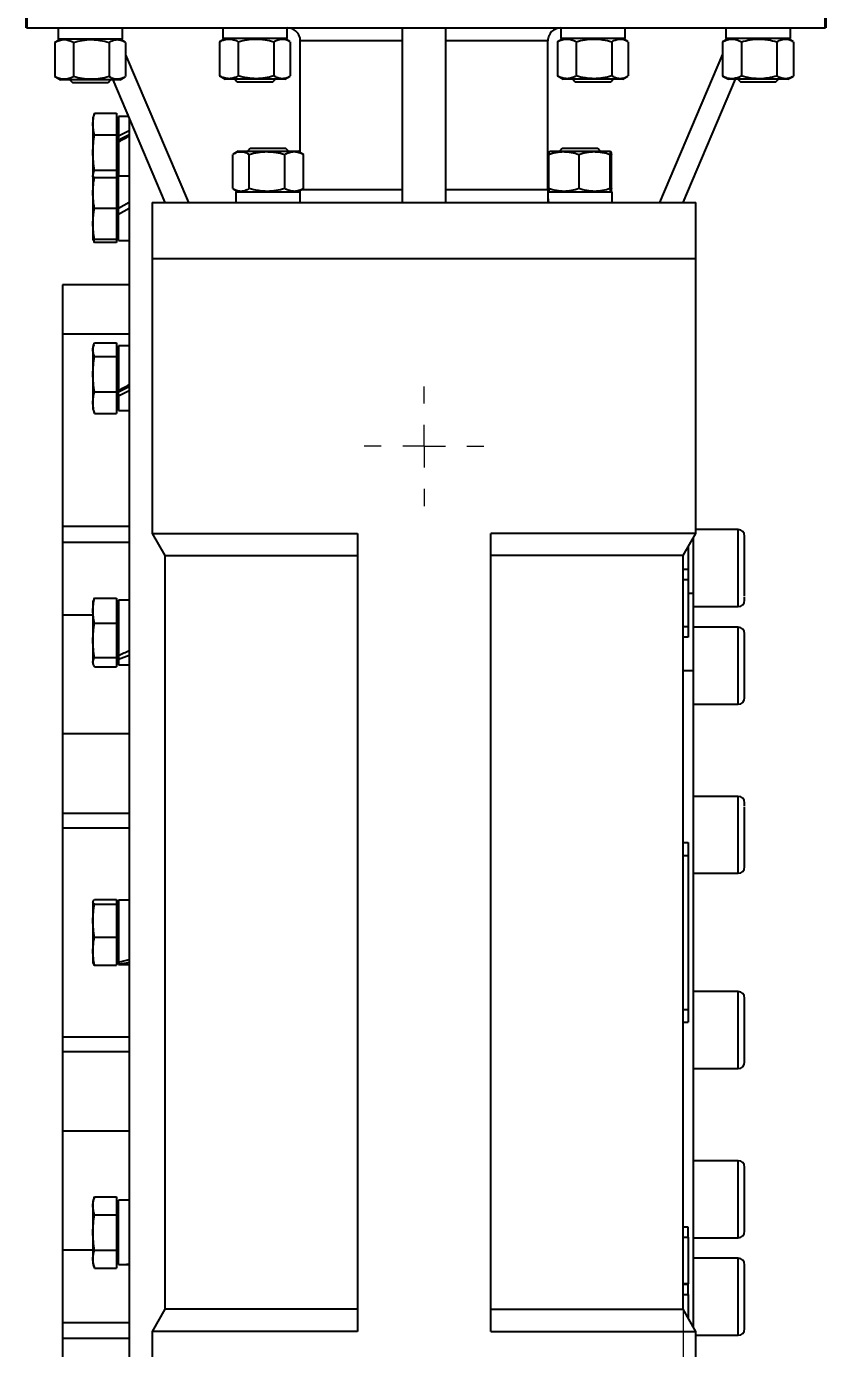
# Model space of a CAD drawing. Header units: millimetres. Extents: x 1486 to 4728, y 464 to 2757.
# Drawn here: x 2448 to 2759, y 1620 to 2136 of the extents above; entities that cross this region are included whole.
import ezdxf

# ---------------------------------------------------------------- set-up
doc = ezdxf.new("R2010")
doc.units = ezdxf.units.MM
for name, color, linetype, lineweight in [('10', 7, 'Continuous', 0), ('AM_5', 3, 'Continuous', 25), ('FORMAT', 7, 'Continuous', 18), ('粗实线', 7, 'Continuous', 40)]:
    doc.layers.add(name, color=color, linetype=linetype, lineweight=lineweight)
doc.styles.add('SLDTEXTSTYLE1', font='txt.shx', dxfattribs={"width": 0.7, "bigfont": 'gbcbig.shx'})
doc.dimstyles.new('SLDDIMSTYLE12$0', dxfattribs={"dimtxt": 12, "dimasz": 10, "dimexe": 0, "dimexo": 0.0625, "dimgap": 0.875, "dimtad": 1, "dimdec": 1, "dimlfac": 1.8, "dimrnd": 1e-09, "dimzin": 12, "dimdsep": 46, "dimtxsty": 'SLDTEXTSTYLE1', "dimcen": 0.09, "dimdle": 8.16, "dimclrd": 3, "dimclre": 3, "dimadec": 0, "dimazin": 3, "dimtfac": 1, "dimtdec": 1, "dimtofl": 0, "dimtmove": 0, "dimatfit": 3, "dimfxl": 0, "dimfrac": 2, "dimtolj": 1, "dimlwd": 5, "dimlwe": 5, "dimarcsym": 0})

# ---------------------------------------------------------------- blocks, each defined once
blk = doc.blocks.new('SW_CENTERMARKSYMBOL_9')
at = {"layer": 'FORMAT', "color": 0}
for p, q in [((0, 1.667), (0, 2.333)), ((0, 0), (0, 0.833)), ((-1.667, 0), (-2.333, 0)), ((0, 0), (-0.833, 0)), ((0, 0), (0, -0.833)), ((0, 0), (0.833, 0)), ((1.667, 0), (2.333, 0)), ((0, -1.667), (0, -2.333))]:
    blk.add_line(p, q, dxfattribs=at)
blk = doc.blocks.new('*D70')
at = {"layer": 'AM_5', "color": 3, "linetype": 'Continuous', "lineweight": 5, "transparency": 16777216}
for p, q in [((2703.92, 1635.61), (2703.92, 1381.57)), ((2471.92, 1381.57), (2693.92, 1381.57))]:
    blk.add_line(p, q, dxfattribs=at)
at = {"layer": 'AM_5', "color": 3, "lineweight": 5, "transparency": 16777216}
blk.add_line((2461.92, 1530.07), (2461.92, 1381.57), dxfattribs=at)
at = {"layer": 'AM_5', "color": 3, "transparency": 16777216}
for points in [[(2471.92, 1383.24), (2471.92, 1379.9), (2461.92, 1381.57)], [(2693.92, 1383.24), (2693.92, 1379.9), (2703.92, 1381.57)]]:
    blk.add_solid(points, dxfattribs=at)
at = {"layer": 'Defpoints', "color": 0, "transparency": 16777216}
for p in [(2703.92, 1635.67), (2461.92, 1530.13), (2703.92, 1381.57)]:
    blk.add_point(p, dxfattribs=at)
at = {"layer": 'AM_5', "color": 0, "transparency": 16777216, "insert": (2582.92, 1388.44), "char_height": 12, "attachment_point": 5, "style": 'SLDTEXTSTYLE1'}
blk.add_mtext('\\A1;242', dxfattribs=at)

msp = doc.modelspace()

# ---------------------------------------------------------------- linework, layer by layer
at = {"color": 7, "linetype": 'Continuous', "lineweight": 25}
for p, q in [((2447.906, 2135.01), (2759.474, 2135.01)), ((2460.25, 2134.779), (2460.25, 2130.679)), ((2485.35, 2130.679), (2485.35, 2134.779)), ((2524.498, 2135.01), (2524.498, 2130.91)), ((2549.598, 2130.91), (2549.598, 2135.01)), ((2594.424, 2135.01), (2594.424, 2067.01)), ((2611.424, 2067.01), (2611.424, 2135.01)), ((2656.251, 2135.01), (2656.251, 2130.91)), ((2681.351, 2130.91), (2681.351, 2135.01)), ((2720.642, 2134.991), (2720.642, 2130.891)), ((2745.742, 2130.891), (2745.742, 2134.991)), ((2459.192, 2129.51), (2458.951, 2129.391)), ((2458.951, 2129.391), (2458.951, 2116.067)), ((2461.175, 2130.679), (2459.181, 2129.528)), ((2485.35, 2130.679), (2460.25, 2130.679)), ((2460.341, 2130.679), (2460.287, 2130.166)), ((2466.266, 2129.391), (2466.266, 2116.067)), ((2480.115, 2129.391), (2480.115, 2116.067)), ((2486.419, 2129.528), (2484.425, 2130.679)), ((2486.649, 2116.067), (2486.649, 2129.391)), ((2523.439, 2129.741), (2523.199, 2129.622)), ((2523.199, 2129.622), (2523.199, 2116.298)), ((2525.423, 2130.91), (2523.429, 2129.759)), ((2549.598, 2130.91), (2524.498, 2130.91)), ((2524.589, 2130.91), (2524.535, 2130.397)), ((2530.514, 2129.622), (2530.514, 2116.298)), ((2544.363, 2129.622), (2544.363, 2116.298)), ((2550.666, 2129.759), (2548.673, 2130.91)), ((2550.897, 2116.298), (2550.897, 2129.622)), ((2594.424, 2130.01), (2554.667, 2130.01)), ((2554.667, 2086.474), (2554.667, 2130.01)), ((2651.182, 2130.01), (2611.424, 2130.01)), ((2651.182, 2072.01), (2651.182, 2130.01)), ((2655.193, 2129.741), (2654.952, 2129.622)), ((2654.952, 2129.622), (2654.952, 2116.298)), ((2657.176, 2130.91), (2655.183, 2129.759)), ((2681.351, 2130.91), (2656.251, 2130.91)), ((2656.342, 2130.91), (2656.288, 2130.397)), ((2662.268, 2129.622), (2662.268, 2116.298)), ((2676.117, 2129.622), (2676.117, 2116.298)), ((2682.42, 2129.759), (2680.426, 2130.91)), ((2682.65, 2116.298), (2682.65, 2129.622)), ((2719.584, 2129.721), (2719.343, 2129.602)), ((2719.343, 2129.602), (2719.343, 2116.279)), ((2721.567, 2130.891), (2719.573, 2129.74)), ((2745.742, 2130.891), (2720.642, 2130.891)), ((2720.733, 2130.891), (2720.679, 2130.378)), ((2726.659, 2129.602), (2726.659, 2116.279)), ((2740.508, 2129.602), (2740.508, 2116.279)), ((2746.811, 2129.74), (2744.817, 2130.891)), ((2747.041, 2116.279), (2747.041, 2129.602)), ((2511.165, 2067.01), (2486.649, 2124.497)), ((2719.343, 2124.832), (2694.684, 2067.01)), ((2458.951, 2116.067), (2459.191, 2115.953)), ((2459.179, 2115.931), (2461.175, 2114.779)), ((2484.425, 2114.779), (2461.175, 2114.779)), ((2464.882, 2114.779), (2465.882, 2113.779)), ((2465.882, 2113.779), (2479.717, 2113.779)), ((2479.717, 2113.779), (2480.717, 2114.779)), ((2481.552, 2114.779), (2501.924, 2067.01)), ((2484.425, 2114.779), (2486.421, 2115.931)), ((2523.199, 2116.298), (2523.439, 2116.184)), ((2523.427, 2116.162), (2525.423, 2115.01)), ((2548.673, 2115.01), (2525.423, 2115.01)), ((2529.13, 2115.01), (2530.13, 2114.01)), ((2530.13, 2114.01), (2543.965, 2114.01)), ((2543.965, 2114.01), (2544.965, 2115.01)), ((2548.673, 2115.01), (2550.668, 2116.162)), ((2654.952, 2116.298), (2655.193, 2116.184)), ((2655.181, 2116.162), (2657.176, 2115.01)), ((2680.426, 2115.01), (2657.176, 2115.01)), ((2660.884, 2115.01), (2661.884, 2114.01)), ((2661.884, 2114.01), (2675.719, 2114.01)), ((2675.719, 2114.01), (2676.719, 2115.01)), ((2680.426, 2115.01), (2682.422, 2116.162)), ((2703.924, 2067.01), (2724.387, 2114.991)), ((2719.343, 2116.279), (2719.584, 2116.164)), ((2719.572, 2116.143), (2721.567, 2114.991)), ((2744.817, 2114.991), (2721.567, 2114.991)), ((2725.275, 2114.991), (2726.275, 2113.991)), ((2726.275, 2113.991), (2740.11, 2113.991)), ((2740.11, 2113.991), (2741.11, 2114.991)), ((2744.817, 2114.991), (2746.813, 2116.143)), ((2474.188, 2101.01), (2473.824, 2100.01)), ((2473.824, 2100.01), (2473.824, 2097.53)), ((2473.824, 2097.53), (2473.824, 2086.444)), ((2474.5, 2101.748), (2474.218, 2100.999)), ((2474.5, 2101.748), (2483.024, 2101.748)), ((2483.024, 2101.748), (2483.024, 2093.313)), ((2483.824, 2099.01), (2483.024, 2099.81)), ((2487.616, 2100.56), (2483.824, 2100.56)), ((2483.824, 2100.56), (2483.824, 2092.813)), ((2487.924, 2099.838), (2487.924, 1461.51)), ((2474.5, 2093.313), (2483.024, 2093.313)), ((2483.024, 2093.313), (2483.024, 2079.575)), ((2483.824, 2092.813), (2483.824, 2092.22)), ((2483.824, 2090.54), (2483.824, 2092.22)), ((2483.824, 2090.54), (2483.824, 2077.305)), ((2530.488, 2087.01), (2528.493, 2085.858)), ((2530.488, 2087.01), (2553.738, 2087.01)), ((2535.196, 2088.01), (2534.196, 2087.01)), ((2549.031, 2088.01), (2535.196, 2088.01)), ((2550.031, 2087.01), (2549.031, 2088.01)), ((2555.734, 2085.858), (2553.738, 2087.01)), ((2652.111, 2087.01), (2651.725, 2086.788)), ((2652.111, 2087.01), (2675.361, 2087.01)), ((2656.818, 2088.01), (2655.818, 2087.01)), ((2670.653, 2088.01), (2656.818, 2088.01)), ((2671.653, 2087.01), (2670.653, 2088.01)), ((2675.746, 2086.788), (2675.361, 2087.01)), ((2473.824, 2086.444), (2473.824, 2076.924)), ((2528.264, 2085.722), (2528.264, 2072.398)), ((2534.798, 2072.398), (2534.798, 2085.722)), ((2548.647, 2072.398), (2548.647, 2085.722)), ((2555.962, 2085.722), (2555.722, 2085.836)), ((2555.962, 2072.398), (2555.962, 2085.722)), ((2651.516, 2072.398), (2651.516, 2085.722)), ((2663.284, 2085.722), (2663.284, 2072.398)), ((2675.504, 2072.398), (2675.504, 2085.722)), ((2675.955, 2072.398), (2675.955, 2085.722)), ((2473.824, 2076.924), (2473.824, 2076.755)), ((2473.824, 2076.755), (2473.824, 2070.755)), ((2474.5, 2079.575), (2483.024, 2079.575)), ((2474.5, 2076.755), (2483.024, 2076.755)), ((2483.024, 2079.575), (2483.024, 2076.755)), ((2483.024, 2076.755), (2483.024, 2064.755)), ((2483.824, 2075.755), (2483.024, 2076.555)), ((2483.197, 2076.383), (2483.824, 2077.01)), ((2487.924, 2077.305), (2483.824, 2077.305)), ((2483.824, 2064.755), (2483.824, 2077.305)), ((2528.494, 2072.261), (2530.488, 2071.11)), ((2553.738, 2071.11), (2555.732, 2072.261)), ((2554.572, 2071.11), (2554.626, 2071.623)), ((2555.297, 2072.01), (2594.424, 2072.01)), ((2555.721, 2072.28), (2555.962, 2072.398)), ((2611.424, 2072.01), (2651.182, 2072.01)), ((2651.277, 2071.109), (2651.182, 2072.01)), ((2651.703, 2071.345), (2652.111, 2071.11)), ((2675.361, 2071.11), (2675.768, 2071.345)), ((2473.824, 2070.755), (2473.824, 2058.755)), ((2483.824, 2064.755), (2487.924, 2067.122)), ((2496.924, 2067.01), (2496.924, 2045.01)), ((2496.924, 2067.01), (2708.924, 2067.01)), ((2529.563, 2071.11), (2529.563, 2067.01)), ((2529.563, 2071.11), (2554.663, 2071.11)), ((2554.663, 2067.01), (2554.663, 2071.11)), ((2651.186, 2071.11), (2676.286, 2071.11)), ((2676.286, 2067.01), (2676.286, 2071.11)), ((2708.924, 2045.01), (2708.924, 2067.01)), ((2474.5, 2064.755), (2483.024, 2064.755)), ((2483.024, 2064.755), (2483.024, 2052.755)), ((2483.824, 2062.388), (2487.924, 2064.755)), ((2483.824, 2062.388), (2483.824, 2064.755)), ((2483.824, 2052.205), (2483.824, 2062.388)), ((2473.824, 2058.755), (2473.824, 2052.755)), ((2473.824, 2052.755), (2473.98, 2052.328)), ((2474.5, 2051.371), (2474.218, 2052.755)), ((2474.5, 2052.755), (2483.024, 2052.755)), ((2483.024, 2051.371), (2474.5, 2051.371)), ((2483.024, 2052.955), (2483.824, 2053.755)), ((2483.024, 2052.755), (2483.024, 2051.371)), ((2483.824, 2052.205), (2487.924, 2052.205)), ((2496.924, 2045.01), (2496.924, 1938.01)), ((2708.924, 2045.01), (2496.924, 2045.01)), ((2708.924, 1938.01), (2708.924, 2045.01)), ((2487.924, 2034.885), (2461.924, 2034.885)), ((2461.924, 2034.885), (2461.924, 2015.751)), ((2461.924, 2015.751), (2487.924, 2015.751)), ((2461.924, 2015.751), (2461.924, 1940.662)), ((2474.188, 2011.531), (2473.824, 2010.531)), ((2473.824, 2010.531), (2473.824, 2009.618)), ((2473.824, 2009.618), (2473.824, 2000.098)), ((2474.5, 2012.269), (2483.024, 2012.269)), ((2483.024, 2012.269), (2483.024, 2006.966)), ((2483.824, 2009.531), (2483.024, 2010.331)), ((2487.924, 2011.081), (2483.824, 2011.081)), ((2483.824, 2011.081), (2483.824, 1993.729)), ((2474.5, 2006.966), (2483.024, 2006.966)), ((2483.024, 2006.966), (2483.024, 1993.229)), ((2473.824, 2000.098), (2473.824, 1989.011)), ((2473.824, 1989.011), (2473.824, 1986.531)), ((2474.5, 1993.229), (2483.024, 1993.229)), ((2483.024, 1993.229), (2483.024, 1984.793)), ((2483.824, 1992.233), (2483.824, 1993.729)), ((2483.824, 1992.233), (2483.824, 1991.628)), ((2483.824, 1991.628), (2483.824, 1985.981)), ((2473.824, 1986.531), (2474.188, 1985.531)), ((2474.219, 1985.543), (2474.5, 1984.793)), ((2474.5, 1984.793), (2483.024, 1984.793)), ((2483.024, 1986.731), (2483.824, 1987.531)), ((2483.824, 1985.981), (2487.924, 1985.981)), ((2461.924, 1940.662), (2461.924, 1934.503)), ((2487.924, 1940.662), (2461.924, 1940.662)), ((2496.924, 1938.01), (2501.924, 1929.35)), ((2496.924, 1938.01), (2576.924, 1938.01)), ((2576.924, 1938.01), (2576.924, 1627.01)), ((2628.924, 1627.01), (2628.924, 1938.01)), ((2708.924, 1938.01), (2628.924, 1938.01)), ((2703.924, 1929.35), (2708.924, 1938.01)), ((2725.424, 1939.501), (2708.924, 1939.501)), ((2725.424, 1909.501), (2725.424, 1939.501)), ((2461.924, 1934.503), (2461.924, 1906.182)), ((2487.924, 1934.503), (2461.924, 1934.503)), ((2705.924, 1932.814), (2705.924, 1923.915)), ((2707.924, 1914.739), (2707.924, 1936.278)), ((2501.924, 1929.35), (2501.924, 1635.67)), ((2501.924, 1929.35), (2576.924, 1929.35)), ((2703.924, 1929.35), (2628.924, 1929.35)), ((2703.924, 1635.67), (2703.924, 1929.35)), ((2705.924, 1923.915), (2703.924, 1923.915)), ((2705.924, 1923.915), (2705.924, 1919.972)), ((2705.924, 1919.972), (2703.924, 1919.972)), ((2705.924, 1919.972), (2705.924, 1901.568)), ((2473.98, 1911.847), (2473.824, 1911.42)), ((2474.5, 1912.804), (2483.024, 1912.804)), ((2483.024, 1912.804), (2483.024, 1903.006)), ((2487.924, 1911.97), (2483.824, 1911.97)), ((2483.824, 1911.97), (2483.824, 1890.546)), ((2705.924, 1914.739), (2707.924, 1914.739)), ((2707.924, 1884.513), (2707.924, 1914.739)), ((2473.824, 1911.42), (2473.824, 1907.905)), ((2473.824, 1907.905), (2473.824, 1896.314)), ((2483.824, 1910.42), (2483.024, 1911.22)), ((2707.924, 1909.501), (2725.424, 1909.501)), ((2473.824, 1906.182), (2461.924, 1906.182)), ((2461.924, 1906.182), (2461.924, 1859.988)), ((2474.5, 1903.006), (2483.024, 1903.006)), ((2483.024, 1903.006), (2483.024, 1889.622)), ((2705.924, 1901.568), (2703.924, 1901.568)), ((2705.924, 1901.568), (2705.924, 1897.624)), ((2725.424, 1901.455), (2707.924, 1901.455)), ((2725.424, 1871.455), (2725.424, 1901.455)), ((2473.824, 1896.314), (2473.824, 1887.829)), ((2705.924, 1897.624), (2703.924, 1897.624)), ((2473.824, 1887.829), (2473.824, 1887.42)), ((2473.824, 1887.42), (2473.98, 1886.992)), ((2474.5, 1889.622), (2483.024, 1889.622)), ((2474.5, 1886.036), (2483.024, 1886.036)), ((2483.024, 1889.622), (2483.024, 1886.036)), ((2483.024, 1887.62), (2483.824, 1888.42)), ((2483.824, 1890.15), (2483.824, 1890.546)), ((2483.824, 1890.15), (2483.824, 1889.031)), ((2483.824, 1889.031), (2483.824, 1886.87)), ((2483.824, 1886.87), (2487.924, 1886.87)), ((2707.924, 1884.513), (2703.924, 1884.513)), ((2707.924, 1628.742), (2707.924, 1884.513)), ((2707.924, 1871.455), (2725.424, 1871.455)), ((2461.924, 1859.988), (2487.924, 1859.988)), ((2461.924, 1859.988), (2461.924, 1828.885)), ((2725.424, 1835.556), (2707.924, 1835.556)), ((2725.424, 1805.556), (2725.424, 1835.556)), ((2461.924, 1828.885), (2461.924, 1823.131)), ((2487.924, 1828.885), (2461.924, 1828.885)), ((2461.924, 1823.131), (2461.924, 1741.89)), ((2487.924, 1823.131), (2461.924, 1823.131)), ((2703.924, 1817.51), (2705.924, 1817.51)), ((2705.924, 1817.51), (2705.924, 1812.51)), ((2703.924, 1812.51), (2705.924, 1812.51)), ((2705.924, 1812.51), (2705.924, 1752.51)), ((2707.924, 1805.556), (2725.424, 1805.556)), ((2473.824, 1794.407), (2473.824, 1787.102)), ((2474.5, 1795.312), (2483.024, 1795.312)), ((2474.5, 1793.503), (2483.024, 1793.503)), ((2483.024, 1795.312), (2483.024, 1793.503)), ((2483.824, 1793.51), (2483.024, 1794.31)), ((2483.024, 1793.503), (2483.024, 1780.701)), ((2487.924, 1795.06), (2483.824, 1795.06)), ((2483.824, 1795.06), (2483.824, 1770.915)), ((2473.824, 1787.102), (2473.824, 1775.205)), ((2474.5, 1780.701), (2483.024, 1780.701)), ((2483.024, 1780.701), (2483.024, 1769.708)), ((2473.824, 1775.205), (2473.824, 1770.51)), ((2474.5, 1769.708), (2483.024, 1769.708)), ((2483.024, 1770.71), (2483.824, 1771.51)), ((2483.824, 1770.915), (2483.824, 1770.218)), ((2483.824, 1770.218), (2483.824, 1769.96)), ((2483.824, 1769.96), (2487.924, 1769.96)), ((2725.424, 1759.464), (2707.924, 1759.464)), ((2725.424, 1729.464), (2725.424, 1759.464)), ((2703.924, 1752.51), (2705.924, 1752.51)), ((2705.924, 1752.51), (2705.924, 1747.51)), ((2703.924, 1747.51), (2705.924, 1747.51)), ((2461.924, 1741.89), (2461.924, 1736.136)), ((2461.924, 1741.89), (2487.924, 1741.89)), ((2461.924, 1736.136), (2461.924, 1705.033)), ((2461.924, 1736.136), (2487.924, 1736.136)), ((2707.924, 1729.464), (2725.424, 1729.464)), ((2487.924, 1705.033), (2461.924, 1705.033)), ((2461.924, 1705.033), (2461.924, 1658.839)), ((2725.424, 1693.565), (2707.924, 1693.565)), ((2725.424, 1663.565), (2725.424, 1693.565)), ((2474.5, 1679.457), (2473.824, 1677.6)), ((2473.824, 1677.6), (2473.824, 1675.993)), ((2473.824, 1675.993), (2473.824, 1665.6)), ((2474.5, 1679.457), (2483.024, 1679.457)), ((2483.024, 1679.457), (2483.024, 1672.529)), ((2483.824, 1676.6), (2483.024, 1677.4)), ((2487.924, 1678.15), (2483.824, 1678.15)), ((2483.824, 1653.05), (2483.824, 1678.15)), ((2474.5, 1672.529), (2483.024, 1672.529)), ((2483.024, 1672.529), (2483.024, 1658.672)), ((2473.824, 1665.6), (2473.824, 1655.208)), ((2705.924, 1667.711), (2703.924, 1667.711)), ((2705.924, 1663.767), (2705.924, 1667.711)), ((2703.924, 1663.767), (2705.924, 1663.767)), ((2705.924, 1663.767), (2705.924, 1645.523)), ((2707.924, 1663.565), (2725.424, 1663.565)), ((2461.924, 1658.839), (2473.824, 1658.839)), ((2461.924, 1658.839), (2461.924, 1630.517)), ((2473.824, 1655.208), (2473.824, 1653.6)), ((2474.5, 1658.672), (2483.024, 1658.672)), ((2483.024, 1658.672), (2483.024, 1651.744)), ((2483.024, 1653.8), (2483.824, 1654.6)), ((2725.424, 1655.519), (2707.924, 1655.519)), ((2725.424, 1625.519), (2725.424, 1655.519)), ((2473.824, 1653.6), (2474.5, 1651.744)), ((2474.5, 1651.744), (2483.024, 1651.744)), ((2705.924, 1645.523), (2703.924, 1645.523)), ((2705.924, 1645.363), (2703.924, 1645.363)), ((2705.924, 1645.363), (2705.924, 1645.523)), ((2705.924, 1641.42), (2705.924, 1645.363)), ((2703.924, 1641.42), (2705.924, 1641.42)), ((2705.924, 1641.42), (2705.924, 1632.206)), ((2501.924, 1635.67), (2496.924, 1627.01)), ((2576.924, 1635.67), (2501.924, 1635.67)), ((2628.924, 1635.67), (2703.924, 1635.67)), ((2708.924, 1627.01), (2703.924, 1635.67)), ((2461.924, 1630.517), (2461.924, 1624.358)), ((2461.924, 1630.517), (2487.924, 1630.517)), ((2461.924, 1624.358), (2461.924, 1549.269)), ((2461.924, 1624.358), (2487.924, 1624.358)), ((2496.924, 1627.01), (2496.924, 1520.01)), ((2576.924, 1627.01), (2496.924, 1627.01)), ((2628.924, 1627.01), (2708.924, 1627.01)), ((2708.924, 1520.01), (2708.924, 1627.01)), ((2708.924, 1625.519), (2725.424, 1625.519))]:
    msp.add_line(p, q, dxfattribs=at)
for centre, start, end in [((2725.424, 1937.001), 0, 90), ((2725.424, 1912.001), 270, 0), ((2725.424, 1898.955), 0, 90), ((2725.424, 1873.955), 270, 0), ((2725.424, 1833.056), 0, 90), ((2725.424, 1808.056), 270, 0), ((2725.424, 1756.964), 0, 90), ((2725.424, 1731.964), 270, 0), ((2725.424, 1691.065), 0, 90), ((2725.424, 1666.065), 270, 0), ((2725.424, 1653.019), 0, 90), ((2725.424, 1628.019), 270, 0)]:
    msp.add_arc(centre, 2.5, start, end, dxfattribs=at)
for centre, major_axis, ratio, start_param, end_param in [((2483.824, 2088.01), (21.641, 11.995), 0.1705254, 1.2868035, 1.4765566), ((2483.824, 2088.01), (14.571, 8.076), 0.1705254, 1.1926224, 1.4765566), ((2487.924, 2088.01), (21.641, 11.995), 0.1705254, 1.4765566, 1.6663097), ((2663.736, 2071.11), (0, 21.737), 0.5773503, 1.5707963, 1.7605494), ((2663.736, 2067.01), (0, 21.737), 0.5773503, 1.4763478, 1.5707963), ((2483.824, 1998.531), (21.641, 11.995), 0.1705254, 4.6181492, 4.8079023), ((2487.924, 1998.531), (14.571, 8.076), 0.1705254, 4.3342151, 4.6181492), ((2487.924, 1998.531), (21.641, 11.995), 0.1705254, 4.4283961, 4.6181492), ((2483.824, 1899.42), (21.457, 10.181), 0.3419987, 4.5515137, 4.7412668), ((2487.924, 1899.42), (21.457, 10.181), 0.3419987, 4.3617606, 4.5515137), ((2483.824, 1782.51), (21.495, 6.477), 0.5001075, 4.5628206, 4.7525737), ((2487.924, 1782.51), (21.495, 6.477), 0.5001075, 4.3730675, 4.5628206), ((2483.824, 1665.6), (21.737, 0), 0.5773503, 4.712389, 4.9021421), ((2487.924, 1665.6), (21.737, 0), 0.5773503, 4.6179404, 4.712389)]:
    msp.add_ellipse(centre, major_axis=major_axis, ratio=ratio, start_param=start_param, end_param=end_param, dxfattribs=at)
for points, knots in [([(2554.667, 2130.01), (2554.667, 2130.343), (2554.634, 2130.669), (2554.504, 2131.312), (2554.405, 2131.631), (2554.148, 2132.238), (2553.991, 2132.526), (2553.62, 2133.07), (2553.405, 2133.326), (2552.936, 2133.786), (2552.681, 2133.992), (2552.126, 2134.355), (2551.834, 2134.508), (2551.227, 2134.756), (2550.908, 2134.851), (2550.259, 2134.978), (2549.93, 2135.01), (2549.598, 2135.01)], [0, 0, 0, 0, 0.125, 0.125, 0.25, 0.25, 0.375, 0.375, 0.5, 0.5, 0.625, 0.625, 0.75, 0.75, 0.875, 0.875, 1, 1, 1, 1]), ([(2656.251, 2135.01), (2655.919, 2135.01), (2655.592, 2134.978), (2655.109, 2134.884), (2654.95, 2134.845), (2654.633, 2134.751), (2654.476, 2134.696), (2654.017, 2134.509), (2653.727, 2134.357), (2653.177, 2133.998), (2652.916, 2133.788), (2652.446, 2133.329), (2652.235, 2133.078), (2651.956, 2132.669), (2651.868, 2132.527), (2651.71, 2132.237), (2651.638, 2132.089), (2651.446, 2131.637), (2651.348, 2131.323), (2651.215, 2130.672), (2651.182, 2130.343), (2651.182, 2130.01)], [0, 0, 0, 0, 0.125, 0.125, 0.1875, 0.1875, 0.25, 0.25, 0.375, 0.375, 0.5, 0.5, 0.625, 0.625, 0.6875, 0.6875, 0.75, 0.75, 0.875, 0.875, 1, 1, 1, 1]), ([(2458.951, 2129.391), (2459.548, 2129.717), (2460.15, 2129.987), (2461.365, 2130.359), (2461.979, 2130.462), (2462.912, 2130.463), (2463.225, 2130.438), (2463.843, 2130.34), (2464.15, 2130.268), (2465.065, 2129.988), (2465.668, 2129.718), (2466.266, 2129.391)], [0, 0, 0, 0, 0.25, 0.25, 0.5, 0.5, 0.625, 0.625, 0.75, 0.75, 1, 1, 1, 1]), ([(2466.266, 2129.391), (2467.397, 2129.717), (2468.536, 2129.987), (2470.837, 2130.359), (2472, 2130.462), (2473.766, 2130.463), (2474.358, 2130.438), (2475.528, 2130.34), (2476.109, 2130.268), (2477.842, 2129.988), (2478.983, 2129.718), (2480.115, 2129.391)], [0, 0, 0, 0, 0.25, 0.25, 0.5, 0.5, 0.625, 0.625, 0.75, 0.75, 1, 1, 1, 1]), ([(2480.115, 2129.391), (2480.682, 2129.701), (2481.829, 2130.327), (2483.527, 2130.553), (2485.069, 2130.243), (2485.985, 2129.741), (2486.408, 2129.51)], [0, 0, 0, 0, 0.27487, 0.5557011, 0.7950175, 1, 1, 1, 1]), ([(2523.199, 2129.622), (2523.796, 2129.948), (2524.397, 2130.218), (2525.613, 2130.59), (2526.227, 2130.693), (2527.16, 2130.694), (2527.473, 2130.669), (2528.091, 2130.571), (2528.398, 2130.499), (2529.313, 2130.219), (2529.916, 2129.949), (2530.514, 2129.622)], [0, 0, 0, 0, 0.25, 0.25, 0.5, 0.5, 0.625, 0.625, 0.75, 0.75, 1, 1, 1, 1]), ([(2530.514, 2129.622), (2531.645, 2129.948), (2532.784, 2130.218), (2535.085, 2130.59), (2536.248, 2130.693), (2538.014, 2130.694), (2538.605, 2130.669), (2539.775, 2130.571), (2540.357, 2130.499), (2542.089, 2130.219), (2543.231, 2129.949), (2544.363, 2129.622)], [0, 0, 0, 0, 0.25, 0.25, 0.5, 0.5, 0.625, 0.625, 0.75, 0.75, 1, 1, 1, 1]), ([(2544.363, 2129.622), (2544.93, 2129.932), (2546.077, 2130.558), (2547.775, 2130.784), (2549.317, 2130.474), (2550.233, 2129.972), (2550.656, 2129.741)], [0, 0, 0, 0, 0.27487, 0.5557011, 0.7950175, 1, 1, 1, 1]), ([(2654.952, 2129.622), (2655.549, 2129.948), (2656.151, 2130.218), (2657.367, 2130.59), (2657.981, 2130.693), (2658.914, 2130.694), (2659.226, 2130.669), (2659.844, 2130.571), (2660.151, 2130.499), (2661.067, 2130.219), (2661.67, 2129.949), (2662.268, 2129.622)], [0, 0, 0, 0, 0.25, 0.25, 0.5, 0.5, 0.625, 0.625, 0.75, 0.75, 1, 1, 1, 1]), ([(2662.268, 2129.622), (2663.398, 2129.948), (2664.537, 2130.218), (2666.839, 2130.59), (2668.001, 2130.693), (2669.768, 2130.694), (2670.359, 2130.669), (2671.529, 2130.571), (2672.11, 2130.499), (2673.843, 2130.219), (2674.985, 2129.949), (2676.117, 2129.622)], [0, 0, 0, 0, 0.25, 0.25, 0.5, 0.5, 0.625, 0.625, 0.75, 0.75, 1, 1, 1, 1]), ([(2676.117, 2129.622), (2676.684, 2129.932), (2677.83, 2130.558), (2679.529, 2130.784), (2681.071, 2130.474), (2681.987, 2129.972), (2682.409, 2129.741)], [0, 0, 0, 0, 0.27487, 0.5557011, 0.7950175, 1, 1, 1, 1]), ([(2719.343, 2129.602), (2719.94, 2129.929), (2720.542, 2130.198), (2721.758, 2130.571), (2722.372, 2130.673), (2723.305, 2130.675), (2723.617, 2130.649), (2724.235, 2130.552), (2724.542, 2130.479), (2725.458, 2130.199), (2726.061, 2129.929), (2726.659, 2129.602)], [0, 0, 0, 0, 0.25, 0.25, 0.5, 0.5, 0.625, 0.625, 0.75, 0.75, 1, 1, 1, 1]), ([(2726.659, 2129.602), (2727.789, 2129.929), (2728.928, 2130.198), (2731.23, 2130.571), (2732.392, 2130.673), (2734.159, 2130.675), (2734.75, 2130.649), (2735.92, 2130.552), (2736.501, 2130.479), (2738.234, 2130.199), (2739.376, 2129.929), (2740.508, 2129.602)], [0, 0, 0, 0, 0.25, 0.25, 0.5, 0.5, 0.625, 0.625, 0.75, 0.75, 1, 1, 1, 1]), ([(2740.508, 2129.602), (2741.075, 2129.912), (2742.221, 2130.538), (2743.92, 2130.764), (2745.462, 2130.455), (2746.378, 2129.953), (2746.8, 2129.721)], [0, 0, 0, 0, 0.27487, 0.5557011, 0.7950175, 1, 1, 1, 1]), ([(2466.266, 2116.067), (2465.669, 2115.741), (2465.067, 2115.472), (2463.852, 2115.099), (2463.237, 2114.996), (2462.304, 2114.995), (2461.992, 2115.02), (2461.374, 2115.118), (2461.067, 2115.191), (2460.152, 2115.471), (2459.549, 2115.74), (2458.951, 2116.067)], [0, 0, 0, 0, 0.25, 0.25, 0.5, 0.5, 0.625, 0.625, 0.75, 0.75, 1, 1, 1, 1]), ([(2480.115, 2116.067), (2478.985, 2115.741), (2477.846, 2115.472), (2475.544, 2115.099), (2474.381, 2114.996), (2472.615, 2114.995), (2472.024, 2115.02), (2470.854, 2115.118), (2470.273, 2115.191), (2468.54, 2115.471), (2467.398, 2115.74), (2466.266, 2116.067)], [0, 0, 0, 0, 0.25, 0.25, 0.5, 0.5, 0.625, 0.625, 0.75, 0.75, 1, 1, 1, 1]), ([(2486.408, 2115.953), (2485.921, 2115.689), (2484.853, 2115.112), (2483.236, 2114.905), (2481.613, 2115.239), (2480.617, 2115.789), (2480.115, 2116.067)], [0, 0, 0, 0, 0.23618419, 0.51698793, 0.75628114, 1, 1, 1, 1]), ([(2530.514, 2116.298), (2529.917, 2115.972), (2529.315, 2115.703), (2528.099, 2115.33), (2527.485, 2115.227), (2526.552, 2115.226), (2526.24, 2115.251), (2525.622, 2115.349), (2525.315, 2115.422), (2524.4, 2115.702), (2523.797, 2115.971), (2523.199, 2116.298)], [0, 0, 0, 0, 0.25, 0.25, 0.5, 0.5, 0.625, 0.625, 0.75, 0.75, 1, 1, 1, 1]), ([(2544.363, 2116.298), (2543.232, 2115.972), (2542.093, 2115.703), (2539.792, 2115.33), (2538.629, 2115.227), (2536.863, 2115.226), (2536.272, 2115.251), (2535.102, 2115.349), (2534.52, 2115.422), (2532.788, 2115.702), (2531.646, 2115.971), (2530.514, 2116.298)], [0, 0, 0, 0, 0.25, 0.25, 0.5, 0.5, 0.625, 0.625, 0.75, 0.75, 1, 1, 1, 1]), ([(2550.656, 2116.184), (2550.168, 2115.92), (2549.101, 2115.343), (2547.484, 2115.136), (2545.861, 2115.47), (2544.865, 2116.02), (2544.363, 2116.298)], [0, 0, 0, 0, 0.23618419, 0.51698793, 0.75628114, 1, 1, 1, 1]), ([(2662.268, 2116.298), (2661.67, 2115.972), (2661.069, 2115.703), (2659.853, 2115.33), (2659.239, 2115.227), (2658.306, 2115.226), (2657.994, 2115.251), (2657.375, 2115.349), (2657.069, 2115.422), (2656.153, 2115.702), (2655.55, 2115.971), (2654.952, 2116.298)], [0, 0, 0, 0, 0.25, 0.25, 0.5, 0.5, 0.625, 0.625, 0.75, 0.75, 1, 1, 1, 1]), ([(2676.117, 2116.298), (2674.986, 2115.972), (2673.847, 2115.703), (2671.546, 2115.33), (2670.383, 2115.227), (2668.617, 2115.226), (2668.025, 2115.251), (2666.855, 2115.349), (2666.274, 2115.422), (2664.541, 2115.702), (2663.4, 2115.971), (2662.268, 2116.298)], [0, 0, 0, 0, 0.25, 0.25, 0.5, 0.5, 0.625, 0.625, 0.75, 0.75, 1, 1, 1, 1]), ([(2682.41, 2116.184), (2681.922, 2115.92), (2680.855, 2115.343), (2679.238, 2115.136), (2677.614, 2115.47), (2676.619, 2116.02), (2676.117, 2116.298)], [0, 0, 0, 0, 0.23618419, 0.51698793, 0.75628114, 1, 1, 1, 1]), ([(2726.659, 2116.279), (2726.061, 2115.952), (2725.46, 2115.683), (2724.244, 2115.31), (2723.63, 2115.208), (2722.697, 2115.207), (2722.384, 2115.232), (2721.766, 2115.33), (2721.46, 2115.402), (2720.544, 2115.682), (2719.941, 2115.952), (2719.343, 2116.279)], [0, 0, 0, 0, 0.25, 0.25, 0.5, 0.5, 0.625, 0.625, 0.75, 0.75, 1, 1, 1, 1]), ([(2740.508, 2116.279), (2739.377, 2115.952), (2738.238, 2115.683), (2735.937, 2115.31), (2734.774, 2115.208), (2733.008, 2115.207), (2732.416, 2115.232), (2731.246, 2115.33), (2730.665, 2115.402), (2728.932, 2115.682), (2727.791, 2115.952), (2726.659, 2116.279)], [0, 0, 0, 0, 0.25, 0.25, 0.5, 0.5, 0.625, 0.625, 0.75, 0.75, 1, 1, 1, 1]), ([(2746.801, 2116.164), (2746.313, 2115.901), (2745.246, 2115.323), (2743.629, 2115.117), (2742.005, 2115.45), (2741.01, 2116.001), (2740.508, 2116.279)], [0, 0, 0, 0, 0.23618419, 0.51698793, 0.75628114, 1, 1, 1, 1]), ([(2473.824, 2097.53), (2473.824, 2098.24), (2473.887, 2098.946), (2474.121, 2100.351), (2474.292, 2101.051), (2474.5, 2101.748)], [0, 0, 0, 0, 0.5, 0.5, 1, 1, 1, 1]), ([(2474.5, 2093.313), (2474.292, 2094.01), (2474.121, 2094.709), (2473.887, 2096.115), (2473.824, 2096.821), (2473.824, 2097.53)], [0, 0, 0, 0, 0.5, 0.5, 1, 1, 1, 1]), ([(2473.824, 2086.444), (2473.824, 2087.599), (2473.887, 2088.749), (2474.121, 2091.038), (2474.292, 2092.177), (2474.5, 2093.313)], [0, 0, 0, 0, 0.5, 0.5, 1, 1, 1, 1]), ([(2528.505, 2085.836), (2528.992, 2086.1), (2530.06, 2086.677), (2531.677, 2086.884), (2533.3, 2086.551), (2534.296, 2086), (2534.798, 2085.722)], [0, 0, 0, 0, 0.23618419, 0.51698793, 0.75628114, 1, 1, 1, 1]), ([(2534.798, 2085.722), (2535.929, 2086.048), (2537.067, 2086.318), (2539.369, 2086.69), (2540.532, 2086.793), (2542.298, 2086.794), (2542.889, 2086.769), (2544.059, 2086.671), (2544.64, 2086.599), (2546.373, 2086.319), (2547.515, 2086.049), (2548.647, 2085.722)], [0, 0, 0, 0, 0.25, 0.25, 0.5, 0.5, 0.625, 0.625, 0.75, 0.75, 1, 1, 1, 1]), ([(2548.647, 2085.722), (2549.244, 2086.048), (2549.846, 2086.318), (2551.061, 2086.69), (2551.676, 2086.793), (2552.609, 2086.794), (2552.921, 2086.769), (2553.539, 2086.671), (2553.846, 2086.599), (2554.761, 2086.319), (2555.364, 2086.049), (2555.962, 2085.722)], [0, 0, 0, 0, 0.25, 0.25, 0.5, 0.5, 0.625, 0.625, 0.75, 0.75, 1, 1, 1, 1]), ([(2651.729, 2086.781), (2651.728, 2086.783), (2651.692, 2086.859), (2651.62, 2086.51), (2651.551, 2085.986), (2651.516, 2085.722)], [0, 0, 0, 0, 0.0152905, 0.503134, 1, 1, 1, 1]), ([(2651.516, 2085.722), (2652.477, 2086.048), (2653.445, 2086.318), (2655.401, 2086.69), (2656.389, 2086.793), (2657.889, 2086.794), (2658.392, 2086.769), (2659.386, 2086.671), (2659.88, 2086.599), (2661.352, 2086.319), (2662.322, 2086.049), (2663.284, 2085.722)], [0, 0, 0, 0, 0.25, 0.25, 0.5, 0.5, 0.625, 0.625, 0.75, 0.75, 1, 1, 1, 1]), ([(2663.284, 2085.722), (2664.282, 2086.048), (2665.287, 2086.318), (2667.317, 2086.69), (2668.343, 2086.793), (2669.902, 2086.794), (2670.424, 2086.769), (2671.456, 2086.671), (2671.969, 2086.599), (2673.498, 2086.319), (2674.505, 2086.049), (2675.504, 2085.722)], [0, 0, 0, 0, 0.25, 0.25, 0.5, 0.5, 0.625, 0.625, 0.75, 0.75, 1, 1, 1, 1]), ([(2675.504, 2085.722), (2675.54, 2086.048), (2675.578, 2086.318), (2675.653, 2086.69), (2675.69, 2086.793), (2675.748, 2086.794), (2675.767, 2086.769), (2675.805, 2086.671), (2675.824, 2086.599), (2675.881, 2086.319), (2675.918, 2086.049), (2675.955, 2085.722)], [0, 0, 0, 0, 0.25, 0.25, 0.5, 0.5, 0.625, 0.625, 0.75, 0.75, 1, 1, 1, 1]), ([(2474.5, 2079.575), (2474.292, 2080.71), (2474.121, 2081.85), (2473.887, 2084.138), (2473.824, 2085.288), (2473.824, 2086.444)], [0, 0, 0, 0, 0.5, 0.5, 1, 1, 1, 1]), ([(2473.824, 2076.924), (2473.824, 2077.37), (2473.887, 2077.813), (2474.121, 2078.697), (2474.292, 2079.137), (2474.5, 2079.575)], [0, 0, 0, 0, 0.5, 0.5, 1, 1, 1, 1]), ([(2473.824, 2070.755), (2473.824, 2071.765), (2473.887, 2072.769), (2474.121, 2074.768), (2474.292, 2075.763), (2474.5, 2076.755)], [0, 0, 0, 0, 0.5, 0.5, 1, 1, 1, 1]), ([(2474.5, 2076.755), (2474.292, 2076.755), (2474.121, 2076.755), (2473.887, 2076.755), (2473.824, 2076.755), (2473.824, 2076.755)], [0, 0, 0, 0, 0.5, 0.5, 1, 1, 1, 1]), ([(2534.798, 2072.398), (2534.231, 2072.089), (2533.084, 2071.462), (2531.386, 2071.237), (2529.844, 2071.546), (2528.928, 2072.048), (2528.505, 2072.28)], [0, 0, 0, 0, 0.27487, 0.5557011, 0.7950175, 1, 1, 1, 1]), ([(2548.647, 2072.398), (2547.516, 2072.072), (2546.377, 2071.803), (2544.076, 2071.43), (2542.913, 2071.327), (2541.147, 2071.326), (2540.555, 2071.351), (2539.385, 2071.449), (2538.804, 2071.522), (2537.071, 2071.802), (2535.93, 2072.071), (2534.798, 2072.398)], [0, 0, 0, 0, 0.25, 0.25, 0.5, 0.5, 0.625, 0.625, 0.75, 0.75, 1, 1, 1, 1]), ([(2555.962, 2072.398), (2555.365, 2072.072), (2554.764, 2071.803), (2553.548, 2071.43), (2552.934, 2071.327), (2552.001, 2071.326), (2551.688, 2071.351), (2551.07, 2071.449), (2550.763, 2071.522), (2549.848, 2071.802), (2549.245, 2072.071), (2548.647, 2072.398)], [0, 0, 0, 0, 0.25, 0.25, 0.5, 0.5, 0.625, 0.625, 0.75, 0.75, 1, 1, 1, 1]), ([(2651.516, 2072.398), (2651.555, 2072.074), (2651.625, 2071.494), (2651.698, 2071.422), (2651.729, 2071.391)], [0, 0, 0, 0, 0.5605108, 1, 1, 1, 1]), ([(2663.284, 2072.398), (2662.324, 2072.072), (2661.356, 2071.803), (2659.4, 2071.43), (2658.412, 2071.327), (2656.911, 2071.326), (2656.409, 2071.351), (2655.415, 2071.449), (2654.921, 2071.522), (2653.448, 2071.802), (2652.478, 2072.071), (2651.516, 2072.398)], [0, 0, 0, 0, 0.25, 0.25, 0.5, 0.5, 0.625, 0.625, 0.75, 0.75, 1, 1, 1, 1]), ([(2675.504, 2072.398), (2674.506, 2072.072), (2673.501, 2071.803), (2671.47, 2071.43), (2670.444, 2071.327), (2668.886, 2071.326), (2668.364, 2071.351), (2667.332, 2071.449), (2666.819, 2071.522), (2665.29, 2071.802), (2664.283, 2072.071), (2663.284, 2072.398)], [0, 0, 0, 0, 0.25, 0.25, 0.5, 0.5, 0.625, 0.625, 0.75, 0.75, 1, 1, 1, 1]), ([(2675.955, 2072.398), (2675.918, 2072.072), (2675.881, 2071.803), (2675.806, 2071.43), (2675.768, 2071.327), (2675.711, 2071.326), (2675.691, 2071.351), (2675.653, 2071.449), (2675.634, 2071.522), (2675.578, 2071.802), (2675.54, 2072.071), (2675.504, 2072.398)], [0, 0, 0, 0, 0.25, 0.25, 0.5, 0.5, 0.625, 0.625, 0.75, 0.75, 1, 1, 1, 1]), ([(2474.5, 2064.755), (2474.292, 2065.747), (2474.121, 2066.742), (2473.887, 2068.742), (2473.824, 2069.746), (2473.824, 2070.755)], [0, 0, 0, 0, 0.5, 0.5, 1, 1, 1, 1]), ([(2473.824, 2058.755), (2473.824, 2059.765), (2473.887, 2060.769), (2474.121, 2062.768), (2474.292, 2063.763), (2474.5, 2064.755)], [0, 0, 0, 0, 0.5, 0.5, 1, 1, 1, 1]), ([(2474.5, 2052.755), (2474.292, 2053.747), (2474.121, 2054.742), (2473.887, 2056.742), (2473.824, 2057.746), (2473.824, 2058.755)], [0, 0, 0, 0, 0.5, 0.5, 1, 1, 1, 1]), ([(2473.824, 2052.755), (2473.824, 2052.755), (2473.887, 2052.755), (2474.121, 2052.755), (2474.292, 2052.755), (2474.5, 2052.755)], [0, 0, 0, 0, 0.5, 0.5, 1, 1, 1, 1]), ([(2473.99, 2052.332), (2473.994, 2052.31), (2474.055, 2051.987), (2474.285, 2051.669), (2474.5, 2051.371)], [0, 0, 0, 0, 0.0663192, 1, 1, 1, 1]), ([(2473.824, 2009.618), (2473.824, 2010.064), (2473.887, 2010.508), (2474.121, 2011.391), (2474.292, 2011.831), (2474.5, 2012.269)], [0, 0, 0, 0, 0.5, 0.5, 1, 1, 1, 1]), ([(2474.5, 2006.966), (2474.292, 2007.405), (2474.121, 2007.845), (2473.887, 2008.728), (2473.824, 2009.172), (2473.824, 2009.618)], [0, 0, 0, 0, 0.5, 0.5, 1, 1, 1, 1]), ([(2473.824, 2000.098), (2473.824, 2001.253), (2473.887, 2002.403), (2474.121, 2004.692), (2474.292, 2005.831), (2474.5, 2006.966)], [0, 0, 0, 0, 0.5, 0.5, 1, 1, 1, 1]), ([(2474.5, 1993.229), (2474.292, 1994.364), (2474.121, 1995.503), (2473.887, 1997.792), (2473.824, 1998.942), (2473.824, 2000.098)], [0, 0, 0, 0, 0.5, 0.5, 1, 1, 1, 1]), ([(2473.824, 1989.011), (2473.824, 1989.721), (2473.887, 1990.426), (2474.121, 1991.832), (2474.292, 1992.531), (2474.5, 1993.229)], [0, 0, 0, 0, 0.5, 0.5, 1, 1, 1, 1]), ([(2474.5, 1984.793), (2474.292, 1985.491), (2474.121, 1986.19), (2473.887, 1987.595), (2473.824, 1988.301), (2473.824, 1989.011)], [0, 0, 0, 0, 0.5, 0.5, 1, 1, 1, 1]), ([(2727.924, 1913.676), (2727.924, 1914.092), (2727.924, 1914.95), (2727.924, 1916.717), (2727.924, 1918.836), (2727.924, 1921.243), (2727.924, 1923.786), (2727.924, 1926.306), (2727.924, 1928.659), (2727.924, 1930.786), (2727.924, 1932.7), (2727.924, 1934.38), (2727.924, 1935.749), (2727.924, 1936.636), (2727.924, 1937.036), (2727.924, 1936.965), (2727.924, 1936.95)], [0, 0, 0, 0, 0.0699123, 0.1440123, 0.2211929, 0.3000114, 0.3788299, 0.4560105, 0.5301105, 0.6000227, 0.669935, 0.744035, 0.8212156, 0.9000341, 0.9788526, 1, 1, 1, 1]), ([(2473.824, 1907.905), (2473.824, 1908.729), (2473.887, 1909.549), (2474.121, 1911.182), (2474.292, 1911.994), (2474.5, 1912.804)], [0, 0, 0, 0, 0.5, 0.5, 1, 1, 1, 1]), ([(2474.5, 1912.804), (2474.287, 1912.509), (2474.056, 1912.19), (2473.996, 1911.867), (2473.991, 1911.843)], [0, 0, 0, 0, 0.92607587, 1, 1, 1, 1]), ([(2727.924, 1912.052), (2727.924, 1912.037), (2727.924, 1911.968), (2727.924, 1912.338), (2727.924, 1912.999), (2727.924, 1913.326)], [0, 0, 0, 0, 0.1194517, 0.5646608, 1, 1, 1, 1]), ([(2474.5, 1903.006), (2474.292, 1903.816), (2474.121, 1904.629), (2473.887, 1906.261), (2473.824, 1907.081), (2473.824, 1907.905)], [0, 0, 0, 0, 0.5, 0.5, 1, 1, 1, 1]), ([(2473.824, 1896.314), (2473.824, 1897.44), (2473.887, 1898.56), (2474.121, 1900.79), (2474.292, 1901.9), (2474.5, 1903.006)], [0, 0, 0, 0, 0.5, 0.5, 1, 1, 1, 1]), ([(2474.5, 1889.622), (2474.292, 1890.728), (2474.121, 1891.838), (2473.887, 1894.068), (2473.824, 1895.188), (2473.824, 1896.314)], [0, 0, 0, 0, 0.5, 0.5, 1, 1, 1, 1]), ([(2727.924, 1873.955), (2727.924, 1873.955), (2727.924, 1875.272), (2727.924, 1879.96), (2727.924, 1883.14), (2727.924, 1889.77), (2727.924, 1892.949), (2727.924, 1897.638), (2727.924, 1898.955), (2727.924, 1898.955)], [0, 0, 0, 0, 0.25, 0.25, 0.5, 0.5, 0.75, 0.75, 1, 1, 1, 1]), ([(2473.824, 1887.829), (2473.824, 1888.13), (2473.887, 1888.431), (2474.121, 1889.028), (2474.292, 1889.325), (2474.5, 1889.622)], [0, 0, 0, 0, 0.5, 0.5, 1, 1, 1, 1]), ([(2474.5, 1886.036), (2474.292, 1886.332), (2474.121, 1886.629), (2473.887, 1887.227), (2473.824, 1887.527), (2473.824, 1887.829)], [0, 0, 0, 0, 0.5, 0.5, 1, 1, 1, 1]), ([(2727.924, 1831.732), (2727.924, 1832.059), (2727.924, 1832.72), (2727.924, 1833.09), (2727.924, 1833.02), (2727.924, 1833.006)], [0, 0, 0, 0, 0.4353365, 0.8805477, 1, 1, 1, 1]), ([(2727.924, 1808.107), (2727.924, 1808.092), (2727.924, 1808.022), (2727.924, 1808.422), (2727.924, 1809.309), (2727.924, 1810.677), (2727.924, 1812.358), (2727.924, 1814.272), (2727.924, 1816.399), (2727.924, 1818.751), (2727.924, 1821.272), (2727.924, 1823.814), (2727.924, 1826.222), (2727.924, 1828.341), (2727.924, 1830.108), (2727.924, 1830.965), (2727.924, 1831.382)], [0, 0, 0, 0, 0.0211474, 0.0999659, 0.1787844, 0.255965, 0.330065, 0.3999773, 0.4698895, 0.5439895, 0.6211701, 0.6999886, 0.7788071, 0.8559877, 0.9300877, 1, 1, 1, 1]), ([(2473.824, 1794.407), (2473.824, 1794.56), (2473.887, 1794.711), (2474.121, 1795.012), (2474.292, 1795.162), (2474.5, 1795.312)], [0, 0, 0, 0, 0.5, 0.5, 1, 1, 1, 1]), ([(2474.5, 1793.503), (2474.292, 1793.653), (2474.121, 1793.803), (2473.887, 1794.104), (2473.824, 1794.255), (2473.824, 1794.407)], [0, 0, 0, 0, 0.5, 0.5, 1, 1, 1, 1]), ([(2473.824, 1787.102), (2473.824, 1788.179), (2473.887, 1789.251), (2474.121, 1791.383), (2474.292, 1792.445), (2474.5, 1793.503)], [0, 0, 0, 0, 0.5, 0.5, 1, 1, 1, 1]), ([(2474.5, 1780.701), (2474.292, 1781.76), (2474.121, 1782.821), (2473.887, 1784.954), (2473.824, 1786.025), (2473.824, 1787.102)], [0, 0, 0, 0, 0.5, 0.5, 1, 1, 1, 1]), ([(2473.824, 1775.205), (2473.824, 1776.13), (2473.887, 1777.05), (2474.121, 1778.881), (2474.292, 1779.793), (2474.5, 1780.701)], [0, 0, 0, 0, 0.5, 0.5, 1, 1, 1, 1]), ([(2474.5, 1769.708), (2474.292, 1770.617), (2474.121, 1771.529), (2473.887, 1773.36), (2473.824, 1774.28), (2473.824, 1775.205)], [0, 0, 0, 0, 0.5, 0.5, 1, 1, 1, 1]), ([(2473.824, 1770.613), (2473.824, 1770.461), (2473.887, 1770.309), (2474.121, 1770.008), (2474.292, 1769.858), (2474.5, 1769.708)], [0, 0, 0, 0, 0.5, 0.5, 1, 1, 1, 1]), ([(2727.924, 1750.714), (2727.924, 1751.354), (2727.924, 1752.672), (2727.924, 1754.34), (2727.924, 1755.712), (2727.924, 1756.598), (2727.924, 1756.998), (2727.924, 1756.928), (2727.924, 1756.913)], [0, 0, 0, 0, 0.1747906, 0.3600511, 0.5530136, 0.7500711, 0.9471285, 1, 1, 1, 1]), ([(2727.924, 1732.014), (2727.924, 1732.02), (2727.924, 1732.033), (2727.924, 1732.607), (2727.924, 1733.575), (2727.924, 1734.93), (2727.924, 1736.674), (2727.924, 1738.8), (2727.924, 1741.205), (2727.924, 1743.749), (2727.924, 1746.266), (2727.924, 1748.631), (2727.924, 1750.033), (2727.924, 1750.714)], [0, 0, 0, 0, 0.0700356, 0.1626527, 0.2500355, 0.3374184, 0.4300355, 0.526503, 0.6250178, 0.7235325, 0.82, 0.9126171, 1, 1, 1, 1]), ([(2727.924, 1678.565), (2727.924, 1681.881), (2727.924, 1685.06), (2727.924, 1689.748), (2727.924, 1691.065), (2727.924, 1691.065)], [0, 0, 0, 0, 0.5, 0.5, 1, 1, 1, 1]), ([(2473.824, 1675.993), (2473.824, 1676.575), (2473.887, 1677.155), (2474.121, 1678.31), (2474.292, 1678.884), (2474.5, 1679.457)], [0, 0, 0, 0, 0.5, 0.5, 1, 1, 1, 1]), ([(2474.5, 1672.529), (2474.292, 1673.101), (2474.121, 1673.676), (2473.887, 1674.83), (2473.824, 1675.41), (2473.824, 1675.993)], [0, 0, 0, 0, 0.5, 0.5, 1, 1, 1, 1]), ([(2727.924, 1666.065), (2727.924, 1666.065), (2727.924, 1667.382), (2727.924, 1672.071), (2727.924, 1675.25), (2727.924, 1678.565)], [0, 0, 0, 0, 0.5, 0.5, 1, 1, 1, 1]), ([(2473.824, 1665.6), (2473.824, 1666.766), (2473.887, 1667.926), (2474.121, 1670.234), (2474.292, 1671.383), (2474.5, 1672.529)], [0, 0, 0, 0, 0.5, 0.5, 1, 1, 1, 1]), ([(2474.5, 1658.672), (2474.292, 1659.817), (2474.121, 1660.967), (2473.887, 1663.275), (2473.824, 1664.435), (2473.824, 1665.6)], [0, 0, 0, 0, 0.5, 0.5, 1, 1, 1, 1]), ([(2473.824, 1655.208), (2473.824, 1655.791), (2473.887, 1656.371), (2474.121, 1657.525), (2474.292, 1658.099), (2474.5, 1658.672)], [0, 0, 0, 0, 0.5, 0.5, 1, 1, 1, 1]), ([(2474.5, 1651.744), (2474.292, 1652.317), (2474.121, 1652.891), (2473.887, 1654.045), (2473.824, 1654.625), (2473.824, 1655.208)], [0, 0, 0, 0, 0.5, 0.5, 1, 1, 1, 1]), ([(2727.924, 1634.269), (2727.924, 1634.95), (2727.924, 1636.351), (2727.924, 1638.717), (2727.924, 1641.233), (2727.924, 1643.778), (2727.924, 1646.183), (2727.924, 1648.308), (2727.924, 1650.052), (2727.924, 1651.407), (2727.924, 1652.376), (2727.924, 1652.95), (2727.924, 1652.963), (2727.924, 1652.968)], [0, 0, 0, 0, 0.08738288, 0.17999997, 0.27646751, 0.37498223, 0.47349695, 0.56996449, 0.66258158, 0.74996446, 0.83734734, 0.92996443, 1, 1, 1, 1]), ([(2727.924, 1628.07), (2727.924, 1628.055), (2727.924, 1627.984), (2727.924, 1628.384), (2727.924, 1629.271), (2727.924, 1630.643), (2727.924, 1632.31), (2727.924, 1633.629), (2727.924, 1634.269)], [0, 0, 0, 0, 0.05287145, 0.24992891, 0.44698637, 0.63994888, 0.82520938, 1, 1, 1, 1])]:
    msp.add_open_spline(points, degree=3, knots=knots, dxfattribs=at)
at = {"layer": '粗实线', "linetype": 'ByBlock'}
for p, q in [((2447.906, 2157.22), (2447.906, 2135.01)), ((2759.474, 2157.22), (2759.474, 2135.01))]:
    msp.add_line(p, q, dxfattribs=at)

# ---------------------------------------------------------------- block references
at = {"layer": '10', "xscale": 10, "yscale": 10, "zscale": 10}
msp.add_blockref('SW_CENTERMARKSYMBOL_9', (2602.924, 1972.01), dxfattribs=at)

# ---------------------------------------------------------------- dimensions: what is measured, and where the dimension line sits
at = {"layer": 'AM_5'}
dim = msp.add_linear_dim(base=(2703.924, 1381.57), p1=(2461.924, 1530.135), p2=(2703.924, 1635.67), dimstyle='SLDDIMSTYLE12$0', override={"dimlfac": 1, "dimpost": ''}, dxfattribs=at)
dim.commit()
dim.dimension.update_dxf_attribs({"geometry": '*D70', "text_midpoint": (2582.924, 1388.445)})

doc.saveas('drawing.dxf')
